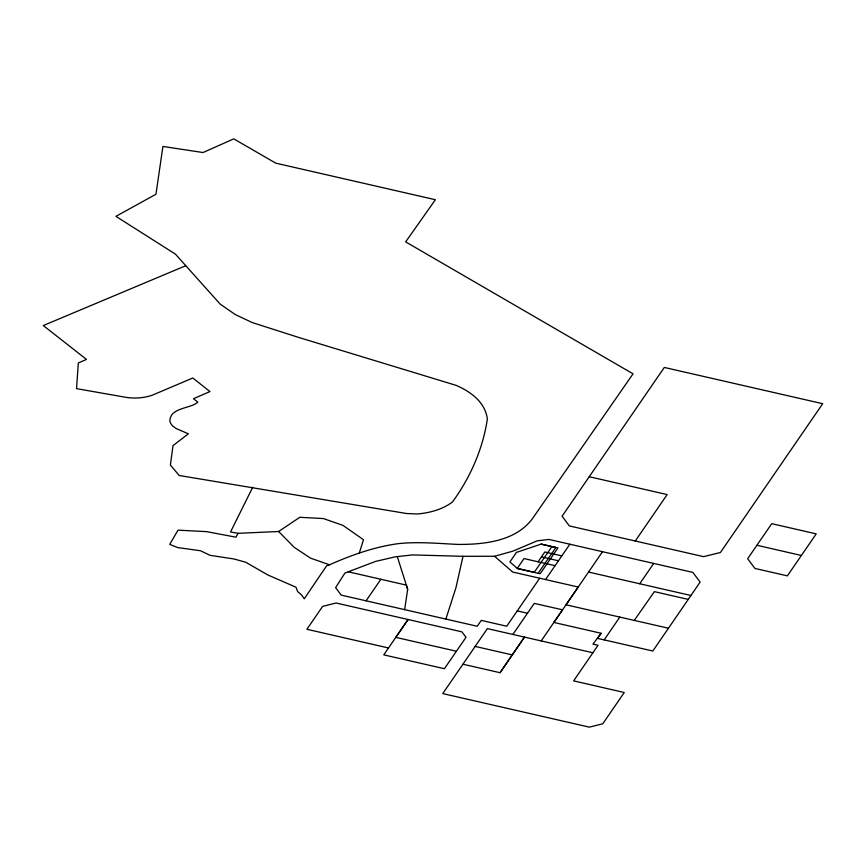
<?xml version="1.0" encoding="UTF-8"?>
<svg xmlns="http://www.w3.org/2000/svg" width="866" height="866" viewBox="0 0 866 866"><rect width="100%" height="100%" fill="white"/><g stroke="black" fill="none" stroke-linecap="round" stroke-linejoin="round"><path stroke-width="1.3" d="M404.639 609.664L407.67 589.335L406.349 585.113L348.262 571.798L344.906 573.086L335.618 587.624L341.204 595.115L477.22 626.259L481.28 620.392L506.74 626.215L539.702 578.239M541.174 640.937L553.883 622.459L601.199 633.284L597.367 638.329L652.812 651.015L700.139 582.082L692.843 572.394L548.882 539.421L537.136 540.849L512.997 551.112L494.605 556.264L463.018 556.308L455.949 587.722L445.86 619.093M359.314 552.963L363.482 539.713L342.936 525.37L323.505 518.582L299.831 517.283L278.614 531.497L238.042 533.326L230.54 531.951L252.72 487.266M238.042 533.326L235.953 537.191L206.638 531.648L178.017 530.154L169.714 544.389L177.736 547.583L200.501 550.754L210.027 555.322L234.015 558.981L245.706 562.24L268.005 575.056L295.977 587.202L297.633 591.597L301.541 594.899L304.258 598.796L326.558 565.899L329.513 564.794C351.542 555.019 374.231 546.976 398.198 543.653C418.159 541.531 438.174 543.491 458.146 544.422C485.35 544.552 517.987 540.969 534.246 516.082L633.046 373.831L405.656 241.885L435.382 199.721L275.745 163.154L233.777 138.863L203.012 152.535L162.916 146.441L155.956 194.255L115.925 216.348L175.408 254.117L220.224 304.161L235.325 314.585L252.352 322.596L298.716 337.448L456.133 385.359C470.628 391.616 485.057 402.073 487.363 418.841C483.012 448.664 470.249 477.631 452.582 501.836A52.393 30.245 0 0 1 416.957 513.982L406.403 513.495L179.208 475.488L170.386 465.042L173.005 445.633L188.366 433.812L176.188 428.529L173.048 426.278A21.358 12.33 0 0 1 169.844 420.779C170.375 407.291 190.249 408.99 197.838 402.105L193.443 398.728L209.94 391.573L192.826 377.998L152.611 395.058C144.308 398.014 135.291 398.652 126.588 397.451L76.544 388.639L78.33 362.962L86.481 359.412L43.3 325.551L185.779 265.7M512.867 634.453L534.268 603.396L562.575 609.816L553.883 622.459L602.519 551.707M592.95 652.78L487.385 628.608L442.775 693.59L589.324 727.137L602.779 723.792L624.256 692.508L573.617 680.871L598.07 645.278L592.95 644.109L601.199 633.284M756.884 545.255L747.672 558.732L754.881 568.421L787.378 575.868L816.227 533.878L771.758 523.67L756.884 545.255L801.386 555.474M500.061 672.709L524.482 637.095L500.061 672.709L462.964 664.222M366.069 600.809L380.867 579.3M456.414 651.243L444.41 668.714L383.768 654.858L408.081 619.515L395.794 637.365L456.414 651.243L466.016 637.3L461.87 631.834L336.084 603.007L322.65 606.362L306.9 629.268L388.52 647.985M589.226 476.722L562.11 516.223L569.33 525.911L703.636 556.665L720.447 552.486L822.7 403.708L664.309 367.444L589.226 476.722L667.156 494.583L635.254 541.034M538.078 561.796L544.822 551.978L561.828 555.875M534.181 572.404L551.891 546.641M538.143 573.314L555.853 547.55L541.023 544.151M545.548 579.549L569.839 544.227M639.725 583.771L653.722 563.43M604.176 639.877L619.807 617.112M634.269 620.413L654.393 591.64L688.243 599.402M348.262 571.798L375.584 561.406L395.123 556.849L412.487 554.922L463.018 556.308M541.445 556.892L558.451 560.789M588.544 572.058L690.906 595.472M555.074 565.693L524.006 558.57L517.262 568.388L534.257 572.285M668.444 628.218L566.039 604.804L578.228 587.04L512.661 572.036L494.605 556.264M517.273 610.909L527.546 613.258M475.174 646.415L512.304 654.913M329.513 564.794L310.548 558.148L294.245 547.366L278.614 531.497M397.299 556.611L407.67 589.335M516.439 552.411L509.879 561.947L517.467 568.572L540.157 573.779L557.964 547.897L541.272 544.065L516.439 552.411"/></g></svg>
